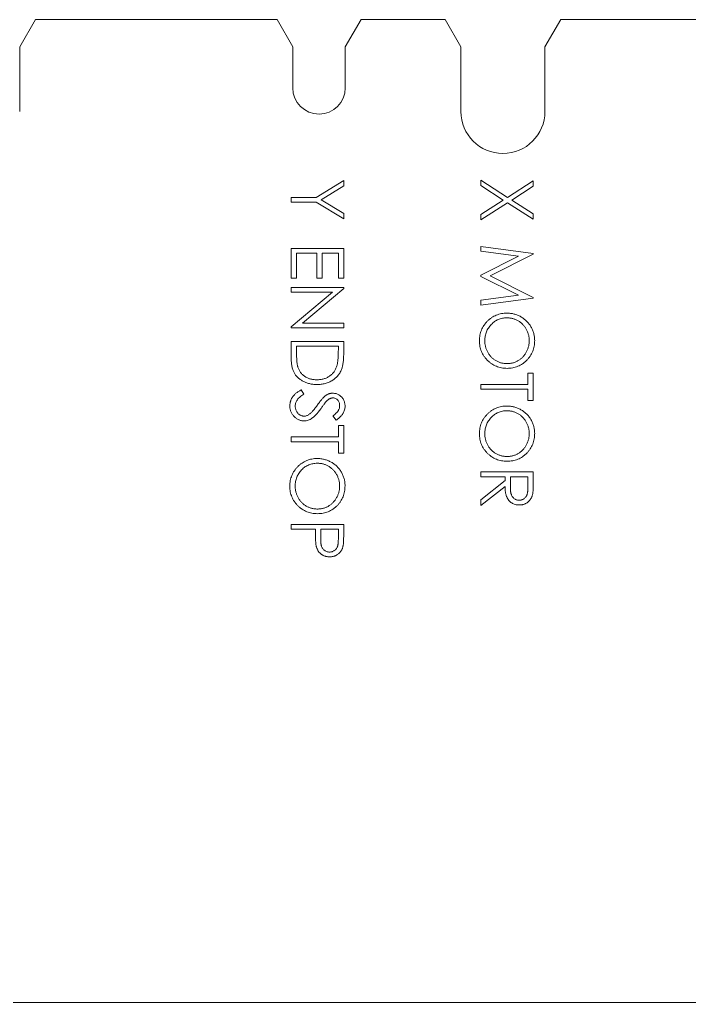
# Model space of a CAD drawing. Header units: millimetres. Extents: x 5 to 292, y 3 to 208.
# Drawn here: x 48.93 to 61.68, y 116.32 to 135.03 of the extents above; entities that cross this region are included whole.
import ezdxf

# ---------------------------------------------------------------- set-up
doc = ezdxf.new("R2010")
doc.units = ezdxf.units.MM

msp = doc.modelspace()

# ---------------------------------------------------------------- linework, layer by layer
at = {"color": 7, "linetype": 'Continuous', "lineweight": 15}
for p, q in [((48.931, 134.515), (49.231, 135.035)), ((49.231, 135.035), (53.831, 135.035)), ((53.831, 135.035), (54.131, 134.515)), ((55.131, 134.515), (55.431, 135.035)), ((55.431, 135.035), (57.031, 135.035)), ((57.031, 135.035), (57.331, 134.515)), ((58.931, 134.515), (59.231, 135.035)), ((59.231, 135.035), (67.031, 135.035)), ((48.931, 133.285), (48.931, 134.515)), ((54.131, 133.735), (54.131, 134.515)), ((55.131, 133.735), (55.131, 134.515)), ((57.331, 134.515), (57.331, 133.285)), ((58.931, 133.285), (58.931, 134.515)), ((54.576, 131.65), (55.1, 131.97)), ((55.1, 131.97), (55.1, 131.868)), ((57.71, 131.977), (58.22, 131.65)), ((57.71, 131.873), (57.71, 131.977)), ((58.22, 131.65), (58.71, 131.964)), ((58.71, 131.964), (58.71, 131.86)), ((55.1, 131.868), (54.671, 131.605)), ((58.139, 131.599), (57.71, 131.873)), ((58.71, 131.86), (58.301, 131.599)), ((54.1, 131.65), (54.576, 131.65)), ((54.1, 131.56), (54.1, 131.65)), ((54.671, 131.605), (55.1, 131.342)), ((57.71, 131.324), (58.139, 131.599)), ((58.301, 131.599), (58.71, 131.337)), ((54.576, 131.56), (54.1, 131.56)), ((55.1, 131.24), (54.576, 131.56)), ((58.22, 131.547), (57.71, 131.22)), ((58.71, 131.233), (58.22, 131.547)), ((55.1, 131.342), (55.1, 131.24)), ((57.71, 131.22), (57.71, 131.324)), ((58.71, 131.337), (58.71, 131.233)), ((54.1, 130.111), (54.1, 130.675)), ((54.1, 130.675), (55.1, 130.675)), ((55.1, 130.675), (55.1, 130.111)), ((57.71, 130.714), (58.71, 130.582)), ((57.71, 130.624), (57.71, 130.714)), ((54.203, 130.586), (54.203, 130.111)), ((54.587, 130.586), (54.203, 130.586)), ((54.587, 130.111), (54.587, 130.586)), ((54.69, 130.586), (54.69, 130.111)), ((54.998, 130.586), (54.69, 130.586)), ((54.998, 130.111), (54.998, 130.586)), ((58.431, 130.528), (57.71, 130.624)), ((57.71, 130.166), (58.431, 130.528)), ((58.71, 130.569), (57.89, 130.156)), ((58.71, 130.582), (58.71, 130.569)), ((54.203, 130.111), (54.1, 130.111)), ((54.69, 130.111), (54.587, 130.111)), ((55.1, 130.111), (54.998, 130.111)), ((57.71, 130.145), (57.71, 130.166)), ((58.43, 129.784), (57.71, 130.145)), ((57.89, 130.156), (58.71, 129.744)), ((54.1, 129.932), (55.1, 129.932)), ((54.1, 129.842), (54.1, 129.932)), ((55.1, 129.913), (54.313, 129.252)), ((55.1, 129.932), (55.1, 129.913)), ((54.885, 129.842), (54.1, 129.842)), ((54.1, 129.183), (54.885, 129.842)), ((57.71, 129.689), (58.43, 129.784)), ((58.71, 129.731), (57.71, 129.599)), ((58.71, 129.744), (58.71, 129.731)), ((57.71, 129.599), (57.71, 129.689)), ((54.1, 129.163), (54.1, 129.183)), ((55.1, 129.163), (54.1, 129.163)), ((54.313, 129.252), (55.1, 129.252)), ((55.1, 129.252), (55.1, 129.163)), ((54.1, 128.906), (55.1, 128.906)), ((54.1, 128.596), (54.1, 128.906)), ((54.203, 128.817), (54.203, 128.702)), ((54.998, 128.817), (54.203, 128.817)), ((54.998, 128.746), (54.998, 128.817)), ((55.1, 128.906), (55.1, 128.704)), ((58.608, 128.304), (58.71, 128.304)), ((58.608, 128.086), (58.608, 128.304)), ((58.71, 128.304), (58.71, 127.778)), ((57.71, 128.086), (58.608, 128.086)), ((57.71, 127.996), (57.71, 128.086)), ((54.293, 127.983), (54.344, 127.899)), ((58.608, 127.996), (57.71, 127.996)), ((58.608, 127.778), (58.608, 127.996)), ((58.71, 127.778), (58.608, 127.778)), ((54.957, 127.406), (54.895, 127.487)), ((54.998, 127.304), (55.1, 127.304)), ((54.998, 127.086), (54.998, 127.304)), ((55.1, 127.304), (55.1, 126.778)), ((54.1, 127.086), (54.998, 127.086)), ((54.1, 126.996), (54.1, 127.086)), ((54.998, 126.996), (54.1, 126.996)), ((54.998, 126.778), (54.998, 126.996)), ((55.1, 126.778), (54.998, 126.778)), ((57.71, 126.329), (57.71, 126.419)), ((57.71, 126.419), (58.71, 126.419)), ((58.71, 126.419), (58.71, 126.219)), ((58.172, 126.329), (57.71, 126.329)), ((57.71, 125.889), (58.172, 126.256)), ((58.172, 126.256), (58.172, 126.329)), ((58.274, 126.329), (58.273, 126.146)), ((58.608, 126.329), (58.274, 126.329)), ((58.608, 126.142), (58.608, 126.329)), ((58.172, 126.145), (57.71, 125.778)), ((57.71, 125.778), (57.71, 125.889)), ((54.1, 125.329), (54.1, 125.419)), ((54.1, 125.419), (55.1, 125.419)), ((55.1, 125.419), (55.1, 125.223)), ((54.562, 125.329), (54.1, 125.329)), ((54.562, 125.258), (54.562, 125.329)), ((54.664, 125.329), (54.662, 125.154)), ((54.998, 125.329), (54.664, 125.329)), ((54.998, 125.146), (54.998, 125.329)), ((87.131, 116.317), (37.031, 116.317))]:
    msp.add_line(p, q, dxfattribs=at)
for centre, radius in [((54.631, 133.735), 0.5), ((58.131, 133.285), 0.8)]:
    msp.add_arc(centre, radius, 180, 0, dxfattribs=at)
for points, knots in [([(57.685, 128.917), (57.685, 128.936), (57.686, 128.971), (57.693, 129.024), (57.705, 129.074), (57.722, 129.122), (57.743, 129.168), (57.77, 129.212), (57.801, 129.254), (57.836, 129.293), (57.875, 129.328), (57.916, 129.359), (57.96, 129.386), (58.005, 129.407), (58.052, 129.424), (58.102, 129.436), (58.153, 129.443), (58.188, 129.444), (58.206, 129.445)], [0, 0, 0, 0, 0.0658189, 0.1297465, 0.192072, 0.2534594, 0.3145696, 0.3762799, 0.4390257, 0.503267, 0.5674928, 0.6297048, 0.6909996, 0.7514517, 0.8120044, 0.8731497, 0.9356355, 1, 1, 1, 1]), ([(58.206, 129.355), (58.192, 129.355), (58.163, 129.354), (58.122, 129.348), (58.082, 129.338), (58.043, 129.324), (58.007, 129.306), (57.972, 129.284), (57.939, 129.258), (57.908, 129.228), (57.88, 129.196), (57.855, 129.161), (57.834, 129.125), (57.817, 129.088), (57.803, 129.048), (57.794, 129.007), (57.788, 128.965), (57.787, 128.936), (57.787, 128.921)], [0, 0, 0, 0, 0.064504, 0.126899, 0.187747, 0.24815, 0.308586, 0.369583, 0.431827, 0.49618, 0.560668, 0.623504, 0.68526, 0.746537, 0.808327, 0.870486, 0.934317, 1, 1, 1, 1]), ([(58.206, 129.445), (58.218, 129.445), (58.241, 129.444), (58.276, 129.441), (58.311, 129.435), (58.345, 129.428), (58.378, 129.418), (58.411, 129.406), (58.442, 129.392), (58.473, 129.376), (58.503, 129.357), (58.532, 129.337), (58.558, 129.316), (58.583, 129.293), (58.607, 129.269), (58.628, 129.243), (58.648, 129.215), (58.666, 129.186), (58.683, 129.155), (58.697, 129.124), (58.709, 129.093), (58.719, 129.06), (58.726, 129.028), (58.732, 128.994), (58.735, 128.96), (58.736, 128.937), (58.736, 128.925)], [0, 0, 0, 0, 0.043209, 0.085873, 0.12812, 0.170152, 0.211918, 0.253753, 0.296006, 0.338443, 0.381015, 0.42282, 0.464089, 0.505126, 0.545975, 0.586985, 0.628339, 0.670084, 0.711992, 0.753039, 0.794049, 0.834886, 0.875498, 0.916547, 0.958004, 1, 1, 1, 1]), ([(58.633, 128.921), (58.633, 128.931), (58.633, 128.949), (58.63, 128.978), (58.626, 129.005), (58.619, 129.033), (58.611, 129.059), (58.601, 129.086), (58.59, 129.112), (58.576, 129.138), (58.561, 129.163), (58.545, 129.186), (58.528, 129.208), (58.509, 129.229), (58.489, 129.248), (58.468, 129.266), (58.446, 129.283), (58.422, 129.298), (58.398, 129.311), (58.372, 129.323), (58.346, 129.333), (58.32, 129.341), (58.292, 129.347), (58.264, 129.352), (58.235, 129.355), (58.216, 129.355), (58.206, 129.355)], [0, 0, 0, 0, 0.042023, 0.083645, 0.124984, 0.166247, 0.207702, 0.249631, 0.291742, 0.334743, 0.37746, 0.419556, 0.461044, 0.502096, 0.542891, 0.583801, 0.624864, 0.666225, 0.707399, 0.748557, 0.789655, 0.83074, 0.87207, 0.913993, 0.956498, 1, 1, 1, 1]), ([(58.211, 128.393), (58.193, 128.394), (58.157, 128.395), (58.105, 128.402), (58.055, 128.414), (58.007, 128.431), (57.961, 128.452), (57.918, 128.479), (57.876, 128.51), (57.837, 128.545), (57.801, 128.584), (57.77, 128.626), (57.743, 128.669), (57.722, 128.715), (57.705, 128.762), (57.693, 128.812), (57.686, 128.864), (57.685, 128.899), (57.685, 128.917)], [0, 0, 0, 0, 0.065227, 0.128569, 0.19032, 0.251378, 0.312388, 0.373789, 0.436431, 0.500567, 0.564687, 0.627136, 0.688455, 0.749246, 0.810155, 0.871671, 0.934773, 1, 1, 1, 1]), ([(57.787, 128.921), (57.787, 128.911), (57.787, 128.892), (57.79, 128.862), (57.795, 128.834), (57.801, 128.806), (57.809, 128.778), (57.818, 128.751), (57.83, 128.725), (57.842, 128.699), (57.857, 128.675), (57.873, 128.651), (57.89, 128.629), (57.909, 128.608), (57.928, 128.589), (57.949, 128.571), (57.972, 128.555), (57.995, 128.54), (58.02, 128.527), (58.045, 128.515), (58.071, 128.505), (58.098, 128.497), (58.125, 128.491), (58.153, 128.487), (58.182, 128.484), (58.201, 128.483), (58.211, 128.483)], [0, 0, 0, 0, 0.0436332, 0.0865378, 0.1291773, 0.1714363, 0.2134159, 0.255266, 0.2973695, 0.3399407, 0.3823475, 0.4239529, 0.4648712, 0.5055723, 0.5460026, 0.586568, 0.6270648, 0.6682707, 0.7095492, 0.7504282, 0.7910962, 0.8320271, 0.873136, 0.9146108, 0.956956, 1, 1, 1, 1]), ([(58.736, 128.925), (58.735, 128.907), (58.734, 128.871), (58.727, 128.817), (58.715, 128.766), (58.699, 128.717), (58.677, 128.671), (58.651, 128.626), (58.62, 128.585), (58.585, 128.546), (58.546, 128.51), (58.505, 128.479), (58.461, 128.452), (58.415, 128.431), (58.367, 128.414), (58.317, 128.402), (58.264, 128.395), (58.229, 128.394), (58.211, 128.393)], [0, 0, 0, 0, 0.06657, 0.130749, 0.193413, 0.254989, 0.316114, 0.377262, 0.439401, 0.502971, 0.566525, 0.628231, 0.689091, 0.749345, 0.81017, 0.87161, 0.934869, 1, 1, 1, 1]), ([(58.211, 128.483), (58.22, 128.483), (58.24, 128.484), (58.268, 128.487), (58.296, 128.491), (58.323, 128.497), (58.349, 128.505), (58.375, 128.515), (58.4, 128.527), (58.424, 128.54), (58.447, 128.555), (58.469, 128.571), (58.49, 128.59), (58.51, 128.609), (58.528, 128.63), (58.545, 128.652), (58.562, 128.676), (58.576, 128.701), (58.59, 128.727), (58.601, 128.754), (58.611, 128.781), (58.619, 128.808), (58.626, 128.836), (58.63, 128.864), (58.633, 128.892), (58.633, 128.911), (58.633, 128.921)], [0, 0, 0, 0, 0.042915, 0.08513, 0.126473, 0.167453, 0.207976, 0.248249, 0.28875, 0.32967, 0.370537, 0.411129, 0.451819, 0.492406, 0.533486, 0.575263, 0.617441, 0.660672, 0.70394, 0.746868, 0.789079, 0.831104, 0.873238, 0.915166, 0.957381, 1, 1, 1, 1]), ([(54.588, 128.086), (54.575, 128.086), (54.551, 128.086), (54.515, 128.089), (54.48, 128.094), (54.447, 128.101), (54.414, 128.11), (54.382, 128.121), (54.352, 128.134), (54.323, 128.149), (54.296, 128.165), (54.27, 128.183), (54.246, 128.201), (54.224, 128.221), (54.204, 128.242), (54.185, 128.265), (54.169, 128.288), (54.154, 128.313), (54.141, 128.34), (54.13, 128.369), (54.121, 128.401), (54.113, 128.435), (54.107, 128.472), (54.103, 128.511), (54.101, 128.553), (54.1, 128.582), (54.1, 128.596)], [0, 0, 0, 0, 0.046081, 0.090807, 0.134295, 0.177024, 0.218823, 0.260244, 0.30108, 0.341614, 0.381583, 0.42012, 0.458075, 0.494738, 0.531195, 0.566934, 0.602713, 0.638327, 0.674853, 0.713467, 0.754442, 0.797815, 0.843989, 0.893072, 0.944963, 1, 1, 1, 1]), ([(54.203, 128.702), (54.203, 128.685), (54.203, 128.654), (54.204, 128.608), (54.206, 128.566), (54.209, 128.528), (54.212, 128.495), (54.217, 128.465), (54.222, 128.439), (54.226, 128.423), (54.228, 128.416)], [0, 0, 0, 0, 0.171901, 0.330628, 0.475549, 0.606746, 0.725024, 0.829742, 0.921323, 1, 1, 1, 1]), ([(54.97, 128.439), (54.972, 128.447), (54.977, 128.465), (54.982, 128.494), (54.987, 128.527), (54.991, 128.564), (54.994, 128.604), (54.996, 128.648), (54.997, 128.696), (54.998, 128.729), (54.998, 128.746)], [0, 0, 0, 0, 0.084319, 0.179285, 0.286583, 0.405111, 0.535593, 0.67819, 0.832976, 1, 1, 1, 1]), ([(55.1, 128.704), (55.1, 128.687), (55.1, 128.653), (55.098, 128.604), (55.096, 128.558), (55.092, 128.517), (55.087, 128.479), (55.081, 128.445), (55.073, 128.415), (55.067, 128.396), (55.064, 128.387)], [0, 0, 0, 0, 0.1642892, 0.3174059, 0.4588436, 0.5893665, 0.7078313, 0.81577, 0.9128799, 1, 1, 1, 1]), ([(54.228, 128.416), (54.231, 128.407), (54.238, 128.389), (54.249, 128.363), (54.263, 128.339), (54.278, 128.316), (54.296, 128.294), (54.315, 128.275), (54.336, 128.256), (54.358, 128.239), (54.382, 128.224), (54.408, 128.211), (54.435, 128.2), (54.463, 128.191), (54.492, 128.184), (54.523, 128.179), (54.555, 128.176), (54.577, 128.176), (54.588, 128.175)], [0, 0, 0, 0, 0.062415, 0.123338, 0.183125, 0.241783, 0.300579, 0.35968, 0.418882, 0.479531, 0.540851, 0.602303, 0.664463, 0.727806, 0.792895, 0.859672, 0.928464, 1, 1, 1, 1]), ([(54.588, 128.175), (54.599, 128.176), (54.622, 128.176), (54.656, 128.18), (54.689, 128.185), (54.72, 128.192), (54.75, 128.202), (54.778, 128.214), (54.806, 128.228), (54.831, 128.245), (54.856, 128.263), (54.878, 128.283), (54.898, 128.305), (54.917, 128.328), (54.933, 128.353), (54.947, 128.38), (54.96, 128.409), (54.966, 128.429), (54.97, 128.439)], [0, 0, 0, 0, 0.070151, 0.137813, 0.203226, 0.267174, 0.330024, 0.391794, 0.453084, 0.514334, 0.575, 0.634865, 0.694116, 0.753442, 0.813126, 0.87408, 0.936007, 1, 1, 1, 1]), ([(55.064, 128.387), (55.06, 128.375), (55.051, 128.353), (55.035, 128.32), (55.016, 128.289), (54.995, 128.26), (54.971, 128.234), (54.946, 128.209), (54.918, 128.186), (54.888, 128.165), (54.855, 128.146), (54.822, 128.13), (54.786, 128.117), (54.749, 128.105), (54.711, 128.096), (54.671, 128.09), (54.63, 128.086), (54.602, 128.086), (54.588, 128.086)], [0, 0, 0, 0, 0.061545, 0.121694, 0.181155, 0.239875, 0.298702, 0.357647, 0.417605, 0.478494, 0.540407, 0.602345, 0.665004, 0.728559, 0.793651, 0.860534, 0.929236, 1, 1, 1, 1]), ([(54.075, 127.679), (54.075, 127.687), (54.075, 127.702), (54.078, 127.724), (54.081, 127.746), (54.087, 127.767), (54.094, 127.787), (54.103, 127.807), (54.113, 127.827), (54.125, 127.846), (54.138, 127.864), (54.154, 127.882), (54.172, 127.9), (54.192, 127.918), (54.214, 127.935), (54.239, 127.951), (54.265, 127.968), (54.284, 127.978), (54.293, 127.983)], [0, 0, 0, 0, 0.057208, 0.113696, 0.169178, 0.224159, 0.27872, 0.333794, 0.389241, 0.445822, 0.503704, 0.564294, 0.627975, 0.695038, 0.765373, 0.839611, 0.917538, 1, 1, 1, 1]), ([(54.344, 127.899), (54.331, 127.891), (54.305, 127.876), (54.271, 127.851), (54.242, 127.825), (54.219, 127.797), (54.2, 127.769), (54.187, 127.74), (54.179, 127.71), (54.178, 127.689), (54.177, 127.679)], [0, 0, 0, 0, 0.1590043, 0.3046461, 0.4385469, 0.5623223, 0.6774325, 0.7868974, 0.8936109, 1, 1, 1, 1]), ([(54.604, 127.699), (54.612, 127.71), (54.626, 127.73), (54.647, 127.758), (54.667, 127.783), (54.685, 127.805), (54.701, 127.824), (54.715, 127.84), (54.728, 127.853), (54.736, 127.86), (54.74, 127.863)], [0, 0, 0, 0, 0.181535, 0.347082, 0.495568, 0.628357, 0.74552, 0.845831, 0.930782, 1, 1, 1, 1]), ([(54.74, 127.863), (54.746, 127.868), (54.758, 127.876), (54.776, 127.888), (54.794, 127.898), (54.813, 127.905), (54.833, 127.912), (54.852, 127.916), (54.872, 127.919), (54.886, 127.919), (54.892, 127.919)], [0, 0, 0, 0, 0.133507, 0.262559, 0.388264, 0.512667, 0.633722, 0.755394, 0.877553, 1, 1, 1, 1]), ([(54.892, 127.919), (54.903, 127.919), (54.924, 127.918), (54.955, 127.912), (54.984, 127.902), (55.011, 127.888), (55.036, 127.87), (55.059, 127.85), (55.079, 127.825), (55.096, 127.798), (55.109, 127.769), (55.119, 127.738), (55.125, 127.706), (55.125, 127.684), (55.126, 127.673)], [0, 0, 0, 0, 0.083785, 0.16578, 0.24628, 0.327461, 0.408797, 0.489715, 0.571376, 0.655523, 0.741019, 0.826547, 0.911989, 1, 1, 1, 1]), ([(54.345, 127.393), (54.336, 127.394), (54.318, 127.394), (54.292, 127.398), (54.267, 127.405), (54.243, 127.414), (54.219, 127.425), (54.197, 127.44), (54.175, 127.457), (54.155, 127.476), (54.136, 127.498), (54.119, 127.52), (54.106, 127.544), (54.094, 127.569), (54.086, 127.595), (54.079, 127.622), (54.075, 127.65), (54.075, 127.669), (54.075, 127.679)], [0, 0, 0, 0, 0.061484, 0.121775, 0.18092, 0.240256, 0.300114, 0.361146, 0.423501, 0.488669, 0.553954, 0.617581, 0.680238, 0.742187, 0.804663, 0.868259, 0.93302, 1, 1, 1, 1]), ([(54.177, 127.679), (54.177, 127.67), (54.178, 127.653), (54.183, 127.627), (54.19, 127.603), (54.2, 127.579), (54.212, 127.557), (54.227, 127.538), (54.244, 127.521), (54.263, 127.507), (54.283, 127.497), (54.303, 127.489), (54.325, 127.484), (54.339, 127.484), (54.347, 127.483)], [0, 0, 0, 0, 0.091264, 0.18093, 0.270088, 0.360156, 0.448343, 0.532666, 0.613834, 0.693982, 0.772716, 0.849335, 0.923967, 1, 1, 1, 1]), ([(54.445, 127.519), (54.45, 127.524), (54.463, 127.533), (54.48, 127.549), (54.499, 127.568), (54.519, 127.589), (54.539, 127.613), (54.56, 127.639), (54.582, 127.668), (54.597, 127.689), (54.604, 127.699)], [0, 0, 0, 0, 0.090279, 0.18953, 0.299198, 0.418926, 0.548376, 0.688136, 0.839084, 1, 1, 1, 1]), ([(54.767, 127.763), (54.766, 127.761), (54.761, 127.756), (54.753, 127.747), (54.744, 127.734), (54.732, 127.719), (54.719, 127.7), (54.704, 127.679), (54.686, 127.655), (54.674, 127.638), (54.668, 127.629)], [0, 0, 0, 0, 0.052594, 0.124952, 0.218094, 0.333502, 0.468789, 0.624938, 0.801683, 1, 1, 1, 1]), ([(54.897, 127.829), (54.891, 127.829), (54.881, 127.829), (54.865, 127.826), (54.849, 127.822), (54.833, 127.815), (54.817, 127.807), (54.801, 127.795), (54.784, 127.78), (54.773, 127.769), (54.767, 127.763)], [0, 0, 0, 0, 0.107285, 0.214746, 0.322939, 0.434116, 0.553412, 0.686073, 0.834256, 1, 1, 1, 1]), ([(54.895, 127.487), (54.901, 127.492), (54.914, 127.502), (54.931, 127.516), (54.946, 127.53), (54.96, 127.543), (54.972, 127.555), (54.982, 127.567), (54.991, 127.579), (55, 127.593), (55.01, 127.611), (55.018, 127.634), (55.022, 127.658), (55.023, 127.674), (55.023, 127.683)], [0, 0, 0, 0, 0.098469, 0.189629, 0.274184, 0.352183, 0.423199, 0.488551, 0.548473, 0.60144, 0.701198, 0.799592, 0.898545, 1, 1, 1, 1]), ([(55.023, 127.683), (55.023, 127.693), (55.022, 127.713), (55.015, 127.741), (55.003, 127.767), (54.987, 127.789), (54.968, 127.807), (54.946, 127.82), (54.922, 127.828), (54.905, 127.829), (54.897, 127.829)], [0, 0, 0, 0, 0.143073, 0.275903, 0.402371, 0.528414, 0.650356, 0.765895, 0.880774, 1, 1, 1, 1]), ([(55.126, 127.673), (55.125, 127.661), (55.125, 127.637), (55.118, 127.603), (55.106, 127.57), (55.093, 127.543), (55.08, 127.522), (55.068, 127.506), (55.054, 127.49), (55.038, 127.474), (55.02, 127.457), (55.001, 127.44), (54.98, 127.423), (54.964, 127.412), (54.957, 127.406)], [0, 0, 0, 0, 0.107233, 0.213252, 0.31883, 0.426794, 0.483646, 0.543604, 0.608308, 0.677127, 0.750686, 0.828713, 0.91219, 1, 1, 1, 1]), ([(57.685, 127.148), (57.685, 127.166), (57.686, 127.202), (57.693, 127.255), (57.705, 127.305), (57.722, 127.353), (57.743, 127.399), (57.77, 127.443), (57.801, 127.484), (57.836, 127.523), (57.875, 127.559), (57.916, 127.59), (57.96, 127.616), (58.005, 127.638), (58.052, 127.655), (58.102, 127.667), (58.153, 127.674), (58.188, 127.675), (58.206, 127.675)], [0, 0, 0, 0, 0.065819, 0.129747, 0.192072, 0.253459, 0.31457, 0.37628, 0.439026, 0.503267, 0.567493, 0.629705, 0.691, 0.751452, 0.812004, 0.87315, 0.935635, 1, 1, 1, 1]), ([(58.206, 127.675), (58.218, 127.675), (58.241, 127.675), (58.276, 127.671), (58.311, 127.666), (58.345, 127.658), (58.378, 127.649), (58.411, 127.637), (58.442, 127.622), (58.473, 127.606), (58.503, 127.588), (58.532, 127.568), (58.558, 127.547), (58.583, 127.524), (58.607, 127.499), (58.628, 127.473), (58.648, 127.446), (58.666, 127.416), (58.683, 127.386), (58.697, 127.355), (58.709, 127.323), (58.719, 127.291), (58.726, 127.258), (58.732, 127.225), (58.735, 127.191), (58.736, 127.168), (58.736, 127.156)], [0, 0, 0, 0, 0.043209, 0.085873, 0.12812, 0.170152, 0.211918, 0.253753, 0.296006, 0.338443, 0.381015, 0.42282, 0.464089, 0.505126, 0.545975, 0.586985, 0.628339, 0.670084, 0.711992, 0.753039, 0.794049, 0.834886, 0.875498, 0.916547, 0.958004, 1, 1, 1, 1]), ([(54.668, 127.629), (54.66, 127.618), (54.645, 127.597), (54.622, 127.567), (54.599, 127.54), (54.577, 127.516), (54.556, 127.494), (54.536, 127.474), (54.516, 127.458), (54.491, 127.44), (54.46, 127.421), (54.422, 127.405), (54.384, 127.395), (54.358, 127.394), (54.345, 127.393)], [0, 0, 0, 0, 0.096972, 0.187773, 0.272396, 0.351321, 0.424335, 0.491909, 0.554233, 0.611268, 0.716348, 0.81454, 0.908495, 1, 1, 1, 1]), ([(54.347, 127.483), (54.355, 127.484), (54.372, 127.484), (54.397, 127.492), (54.422, 127.503), (54.437, 127.514), (54.445, 127.519)], [0, 0, 0, 0, 0.234723, 0.477158, 0.728556, 1, 1, 1, 1]), ([(58.206, 127.586), (58.192, 127.585), (58.163, 127.585), (58.122, 127.578), (58.082, 127.569), (58.043, 127.554), (58.007, 127.537), (57.972, 127.515), (57.939, 127.489), (57.908, 127.459), (57.88, 127.427), (57.855, 127.392), (57.834, 127.356), (57.817, 127.318), (57.803, 127.279), (57.794, 127.238), (57.788, 127.196), (57.787, 127.167), (57.787, 127.152)], [0, 0, 0, 0, 0.064504, 0.126899, 0.187747, 0.24815, 0.308586, 0.369583, 0.431827, 0.49618, 0.560668, 0.623504, 0.68526, 0.746537, 0.808327, 0.870486, 0.934317, 1, 1, 1, 1]), ([(58.633, 127.152), (58.633, 127.161), (58.633, 127.18), (58.63, 127.208), (58.626, 127.236), (58.619, 127.263), (58.611, 127.29), (58.601, 127.317), (58.59, 127.343), (58.576, 127.369), (58.561, 127.394), (58.545, 127.417), (58.528, 127.439), (58.509, 127.46), (58.489, 127.479), (58.468, 127.497), (58.446, 127.514), (58.422, 127.528), (58.398, 127.542), (58.372, 127.554), (58.346, 127.564), (58.32, 127.572), (58.292, 127.578), (58.264, 127.582), (58.235, 127.585), (58.216, 127.586), (58.206, 127.586)], [0, 0, 0, 0, 0.042023, 0.083645, 0.124984, 0.166247, 0.207702, 0.249631, 0.291742, 0.334743, 0.37746, 0.419556, 0.461044, 0.502096, 0.542891, 0.583801, 0.624864, 0.666225, 0.707399, 0.748557, 0.789655, 0.83074, 0.87207, 0.913993, 0.956498, 1, 1, 1, 1]), ([(58.211, 126.624), (58.193, 126.625), (58.157, 126.626), (58.105, 126.633), (58.055, 126.645), (58.007, 126.661), (57.961, 126.683), (57.918, 126.709), (57.876, 126.741), (57.837, 126.776), (57.801, 126.815), (57.77, 126.856), (57.743, 126.9), (57.722, 126.945), (57.705, 126.993), (57.693, 127.043), (57.686, 127.095), (57.685, 127.13), (57.685, 127.148)], [0, 0, 0, 0, 0.065227, 0.128569, 0.19032, 0.251378, 0.312388, 0.373789, 0.436431, 0.500567, 0.564687, 0.627136, 0.688455, 0.749246, 0.810155, 0.871671, 0.934773, 1, 1, 1, 1]), ([(57.787, 127.152), (57.787, 127.142), (57.787, 127.122), (57.79, 127.093), (57.795, 127.065), (57.801, 127.036), (57.809, 127.009), (57.818, 126.982), (57.83, 126.956), (57.842, 126.93), (57.857, 126.905), (57.873, 126.882), (57.89, 126.86), (57.909, 126.839), (57.928, 126.82), (57.949, 126.802), (57.972, 126.786), (57.995, 126.771), (58.02, 126.757), (58.045, 126.746), (58.071, 126.736), (58.098, 126.728), (58.125, 126.722), (58.153, 126.717), (58.182, 126.714), (58.201, 126.714), (58.211, 126.714)], [0, 0, 0, 0, 0.043633, 0.086538, 0.129177, 0.171436, 0.213416, 0.255266, 0.297369, 0.339941, 0.382347, 0.423953, 0.464871, 0.505572, 0.546003, 0.586568, 0.627065, 0.668271, 0.709549, 0.750428, 0.791096, 0.832027, 0.873136, 0.914611, 0.956956, 1, 1, 1, 1]), ([(58.736, 127.156), (58.735, 127.138), (58.734, 127.101), (58.727, 127.048), (58.715, 126.997), (58.699, 126.948), (58.677, 126.901), (58.651, 126.857), (58.62, 126.815), (58.585, 126.777), (58.546, 126.741), (58.505, 126.71), (58.461, 126.683), (58.415, 126.662), (58.367, 126.645), (58.317, 126.633), (58.264, 126.626), (58.229, 126.625), (58.211, 126.624)], [0, 0, 0, 0, 0.06657, 0.130749, 0.193413, 0.254989, 0.316114, 0.377262, 0.439401, 0.502971, 0.566525, 0.628231, 0.689091, 0.749345, 0.81017, 0.87161, 0.934869, 1, 1, 1, 1]), ([(58.211, 126.714), (58.22, 126.714), (58.24, 126.714), (58.268, 126.717), (58.296, 126.722), (58.323, 126.728), (58.349, 126.736), (58.375, 126.746), (58.4, 126.757), (58.424, 126.771), (58.447, 126.786), (58.469, 126.802), (58.49, 126.82), (58.51, 126.84), (58.528, 126.86), (58.545, 126.883), (58.562, 126.907), (58.576, 126.932), (58.59, 126.958), (58.601, 126.984), (58.611, 127.011), (58.619, 127.039), (58.626, 127.066), (58.63, 127.095), (58.633, 127.123), (58.633, 127.142), (58.633, 127.152)], [0, 0, 0, 0, 0.042915, 0.08513, 0.126473, 0.167453, 0.207976, 0.248249, 0.28875, 0.32967, 0.370537, 0.411129, 0.451819, 0.492406, 0.533486, 0.575263, 0.617441, 0.660672, 0.70394, 0.746868, 0.789079, 0.831104, 0.873238, 0.915166, 0.957381, 1, 1, 1, 1]), ([(54.075, 126.148), (54.075, 126.166), (54.076, 126.202), (54.083, 126.255), (54.095, 126.305), (54.112, 126.353), (54.133, 126.399), (54.16, 126.443), (54.191, 126.484), (54.226, 126.523), (54.265, 126.559), (54.306, 126.59), (54.35, 126.616), (54.395, 126.638), (54.442, 126.655), (54.492, 126.667), (54.543, 126.674), (54.578, 126.675), (54.596, 126.675)], [0, 0, 0, 0, 0.065819, 0.129747, 0.192072, 0.253459, 0.31457, 0.37628, 0.439026, 0.503267, 0.567493, 0.629705, 0.691, 0.751452, 0.812004, 0.87315, 0.935635, 1, 1, 1, 1]), ([(54.596, 126.586), (54.582, 126.585), (54.553, 126.585), (54.512, 126.578), (54.472, 126.569), (54.433, 126.554), (54.397, 126.537), (54.362, 126.515), (54.329, 126.489), (54.298, 126.459), (54.27, 126.427), (54.245, 126.392), (54.224, 126.356), (54.207, 126.318), (54.193, 126.279), (54.184, 126.238), (54.178, 126.196), (54.177, 126.167), (54.177, 126.152)], [0, 0, 0, 0, 0.064504, 0.1268993, 0.1877465, 0.2481497, 0.3085861, 0.369583, 0.431827, 0.4961797, 0.5606679, 0.6235045, 0.6852604, 0.7465368, 0.8083274, 0.8704862, 0.9343169, 1, 1, 1, 1]), ([(54.596, 126.675), (54.608, 126.675), (54.631, 126.675), (54.666, 126.671), (54.701, 126.666), (54.735, 126.658), (54.768, 126.649), (54.801, 126.637), (54.832, 126.622), (54.863, 126.606), (54.893, 126.588), (54.922, 126.568), (54.948, 126.547), (54.973, 126.524), (54.997, 126.499), (55.018, 126.473), (55.038, 126.446), (55.056, 126.416), (55.073, 126.386), (55.087, 126.355), (55.099, 126.323), (55.109, 126.291), (55.116, 126.258), (55.122, 126.225), (55.125, 126.191), (55.126, 126.168), (55.126, 126.156)], [0, 0, 0, 0, 0.043209, 0.085873, 0.12812, 0.170152, 0.211918, 0.253753, 0.296006, 0.338443, 0.381015, 0.42282, 0.464089, 0.505126, 0.545975, 0.586985, 0.628339, 0.670084, 0.711992, 0.753039, 0.794049, 0.834886, 0.875498, 0.916547, 0.958004, 1, 1, 1, 1]), ([(55.023, 126.152), (55.023, 126.161), (55.023, 126.18), (55.02, 126.208), (55.016, 126.236), (55.009, 126.263), (55.001, 126.29), (54.991, 126.317), (54.98, 126.343), (54.966, 126.369), (54.952, 126.394), (54.935, 126.417), (54.918, 126.439), (54.899, 126.46), (54.879, 126.479), (54.858, 126.497), (54.836, 126.514), (54.812, 126.528), (54.788, 126.542), (54.762, 126.554), (54.736, 126.564), (54.71, 126.572), (54.682, 126.578), (54.654, 126.582), (54.625, 126.585), (54.606, 126.586), (54.596, 126.586)], [0, 0, 0, 0, 0.042023, 0.083645, 0.124984, 0.166247, 0.207702, 0.249631, 0.291742, 0.334743, 0.37746, 0.419556, 0.461044, 0.502096, 0.542891, 0.583801, 0.624864, 0.666225, 0.707399, 0.748557, 0.789655, 0.83074, 0.87207, 0.913993, 0.956498, 1, 1, 1, 1]), ([(55.126, 126.156), (55.125, 126.138), (55.124, 126.101), (55.117, 126.048), (55.105, 125.997), (55.089, 125.948), (55.067, 125.901), (55.041, 125.857), (55.01, 125.815), (54.975, 125.777), (54.936, 125.741), (54.895, 125.71), (54.851, 125.683), (54.805, 125.662), (54.757, 125.645), (54.707, 125.633), (54.654, 125.626), (54.619, 125.625), (54.601, 125.624)], [0, 0, 0, 0, 0.06657, 0.130749, 0.193413, 0.254989, 0.316114, 0.377262, 0.439401, 0.502971, 0.566525, 0.628231, 0.689091, 0.749345, 0.81017, 0.87161, 0.934869, 1, 1, 1, 1]), ([(58.71, 126.219), (58.71, 126.206), (58.71, 126.18), (58.71, 126.143), (58.708, 126.11), (58.707, 126.08), (58.705, 126.053), (58.703, 126.03), (58.7, 126.01), (58.698, 125.998), (58.697, 125.992)], [0, 0, 0, 0, 0.176258, 0.338434, 0.484822, 0.617158, 0.734698, 0.837385, 0.926372, 1, 1, 1, 1]), ([(54.601, 125.624), (54.583, 125.625), (54.547, 125.626), (54.495, 125.633), (54.445, 125.645), (54.397, 125.661), (54.351, 125.683), (54.308, 125.709), (54.266, 125.741), (54.227, 125.776), (54.191, 125.815), (54.16, 125.856), (54.133, 125.9), (54.112, 125.945), (54.095, 125.993), (54.083, 126.043), (54.076, 126.095), (54.075, 126.13), (54.075, 126.148)], [0, 0, 0, 0, 0.065227, 0.128569, 0.19032, 0.251378, 0.312388, 0.373789, 0.436431, 0.500567, 0.564687, 0.627136, 0.688455, 0.749246, 0.810155, 0.871671, 0.934773, 1, 1, 1, 1]), ([(54.177, 126.152), (54.177, 126.142), (54.178, 126.122), (54.18, 126.093), (54.185, 126.065), (54.191, 126.036), (54.199, 126.009), (54.208, 125.982), (54.22, 125.956), (54.232, 125.93), (54.247, 125.905), (54.263, 125.882), (54.28, 125.86), (54.299, 125.839), (54.318, 125.82), (54.339, 125.802), (54.362, 125.786), (54.385, 125.771), (54.41, 125.757), (54.435, 125.746), (54.461, 125.736), (54.488, 125.728), (54.515, 125.722), (54.543, 125.717), (54.572, 125.714), (54.591, 125.714), (54.601, 125.714)], [0, 0, 0, 0, 0.043633, 0.086538, 0.129177, 0.171436, 0.213416, 0.255266, 0.297369, 0.339941, 0.382347, 0.423953, 0.464871, 0.505572, 0.546003, 0.586568, 0.627065, 0.668271, 0.709549, 0.750428, 0.791096, 0.832027, 0.873136, 0.914611, 0.956956, 1, 1, 1, 1]), ([(54.601, 125.714), (54.61, 125.714), (54.63, 125.714), (54.658, 125.717), (54.686, 125.722), (54.713, 125.728), (54.739, 125.736), (54.765, 125.746), (54.79, 125.757), (54.814, 125.771), (54.837, 125.786), (54.859, 125.802), (54.88, 125.82), (54.9, 125.84), (54.918, 125.86), (54.935, 125.883), (54.952, 125.907), (54.966, 125.932), (54.98, 125.958), (54.991, 125.984), (55.001, 126.011), (55.009, 126.039), (55.016, 126.066), (55.02, 126.095), (55.023, 126.123), (55.023, 126.142), (55.023, 126.152)], [0, 0, 0, 0, 0.042915, 0.08513, 0.126473, 0.167453, 0.207976, 0.248249, 0.28875, 0.32967, 0.370537, 0.411129, 0.451819, 0.492406, 0.533486, 0.575263, 0.617441, 0.660672, 0.70394, 0.746868, 0.789079, 0.831104, 0.873238, 0.915166, 0.957381, 1, 1, 1, 1]), ([(58.443, 125.791), (58.429, 125.791), (58.403, 125.792), (58.366, 125.8), (58.33, 125.812), (58.298, 125.829), (58.268, 125.851), (58.243, 125.878), (58.221, 125.909), (58.206, 125.937), (58.196, 125.963), (58.19, 125.984), (58.184, 126.006), (58.18, 126.031), (58.176, 126.057), (58.174, 126.085), (58.172, 126.115), (58.172, 126.135), (58.172, 126.145)], [0, 0, 0, 0, 0.07878, 0.153721, 0.226714, 0.299191, 0.37119, 0.443006, 0.516689, 0.593217, 0.633873, 0.676989, 0.7229, 0.771959, 0.824211, 0.879379, 0.937948, 1, 1, 1, 1]), ([(58.273, 126.146), (58.273, 126.138), (58.273, 126.121), (58.274, 126.097), (58.275, 126.075), (58.277, 126.054), (58.28, 126.035), (58.283, 126.018), (58.287, 126.003), (58.293, 125.985), (58.302, 125.965), (58.315, 125.943), (58.332, 125.924), (58.351, 125.909), (58.372, 125.896), (58.395, 125.887), (58.418, 125.882), (58.435, 125.881), (58.443, 125.881)], [0, 0, 0, 0, 0.071668, 0.138913, 0.201185, 0.259124, 0.312255, 0.360682, 0.405086, 0.445102, 0.518778, 0.589462, 0.658462, 0.727283, 0.796322, 0.863175, 0.930949, 1, 1, 1, 1]), ([(58.443, 125.881), (58.451, 125.881), (58.467, 125.882), (58.49, 125.887), (58.512, 125.897), (58.533, 125.909), (58.552, 125.925), (58.568, 125.943), (58.581, 125.963), (58.589, 125.982), (58.594, 125.999), (58.598, 126.014), (58.601, 126.03), (58.603, 126.049), (58.605, 126.069), (58.607, 126.092), (58.608, 126.116), (58.608, 126.133), (58.608, 126.142)], [0, 0, 0, 0, 0.068814, 0.136365, 0.204019, 0.273064, 0.342913, 0.410965, 0.479169, 0.549308, 0.587652, 0.630647, 0.678879, 0.731934, 0.791111, 0.855283, 0.925086, 1, 1, 1, 1]), ([(58.697, 125.992), (58.695, 125.985), (58.691, 125.971), (58.684, 125.95), (58.675, 125.93), (58.665, 125.911), (58.653, 125.893), (58.639, 125.877), (58.625, 125.861), (58.609, 125.847), (58.591, 125.833), (58.573, 125.822), (58.554, 125.812), (58.533, 125.805), (58.512, 125.798), (58.49, 125.794), (58.467, 125.791), (58.451, 125.791), (58.443, 125.791)], [0, 0, 0, 0, 0.064217, 0.127064, 0.188745, 0.249132, 0.309453, 0.369827, 0.43065, 0.492352, 0.554072, 0.61569, 0.676798, 0.738439, 0.801317, 0.865185, 0.931641, 1, 1, 1, 1]), ([(54.578, 125.003), (54.577, 125.009), (54.574, 125.023), (54.571, 125.046), (54.568, 125.072), (54.566, 125.102), (54.564, 125.136), (54.563, 125.173), (54.562, 125.214), (54.562, 125.243), (54.562, 125.258)], [0, 0, 0, 0, 0.075173, 0.164746, 0.268017, 0.385912, 0.517789, 0.663691, 0.824413, 1, 1, 1, 1]), ([(55.1, 125.223), (55.1, 125.209), (55.1, 125.184), (55.099, 125.147), (55.098, 125.113), (55.097, 125.083), (55.095, 125.056), (55.092, 125.033), (55.089, 125.013), (55.086, 125.001), (55.085, 124.995)], [0, 0, 0, 0, 0.176956, 0.339055, 0.486318, 0.618781, 0.735619, 0.838742, 0.926457, 1, 1, 1, 1]), ([(54.662, 125.154), (54.662, 125.146), (54.662, 125.129), (54.663, 125.105), (54.665, 125.083), (54.666, 125.063), (54.669, 125.044), (54.672, 125.028), (54.676, 125.013), (54.681, 124.995), (54.69, 124.976), (54.704, 124.955), (54.721, 124.937), (54.739, 124.921), (54.761, 124.909), (54.783, 124.9), (54.807, 124.895), (54.823, 124.894), (54.832, 124.893)], [0, 0, 0, 0, 0.072538, 0.140034, 0.202496, 0.260575, 0.313228, 0.361583, 0.404878, 0.444127, 0.5164, 0.586507, 0.655085, 0.724384, 0.793974, 0.861638, 0.930111, 1, 1, 1, 1]), ([(54.832, 124.893), (54.84, 124.894), (54.856, 124.895), (54.879, 124.9), (54.901, 124.909), (54.922, 124.921), (54.941, 124.936), (54.958, 124.954), (54.971, 124.974), (54.979, 124.992), (54.984, 125.009), (54.988, 125.023), (54.991, 125.039), (54.993, 125.057), (54.995, 125.077), (54.997, 125.098), (54.998, 125.122), (54.998, 125.138), (54.998, 125.146)], [0, 0, 0, 0, 0.070044, 0.139238, 0.208197, 0.279173, 0.349987, 0.418354, 0.48761, 0.557411, 0.59533, 0.637964, 0.685913, 0.738185, 0.796103, 0.858517, 0.926658, 1, 1, 1, 1]), ([(54.832, 124.804), (54.824, 124.804), (54.808, 124.804), (54.784, 124.807), (54.762, 124.811), (54.74, 124.817), (54.72, 124.824), (54.701, 124.833), (54.683, 124.844), (54.666, 124.857), (54.65, 124.87), (54.636, 124.886), (54.623, 124.902), (54.611, 124.92), (54.601, 124.939), (54.592, 124.959), (54.584, 124.981), (54.58, 124.996), (54.578, 125.003)], [0, 0, 0, 0, 0.070119, 0.137192, 0.202016, 0.264631, 0.326117, 0.38601, 0.445812, 0.505298, 0.564633, 0.624283, 0.683902, 0.743953, 0.805388, 0.868388, 0.933084, 1, 1, 1, 1]), ([(55.085, 124.995), (55.083, 124.988), (55.08, 124.975), (55.072, 124.955), (55.063, 124.936), (55.053, 124.918), (55.041, 124.902), (55.028, 124.886), (55.014, 124.871), (54.998, 124.857), (54.981, 124.844), (54.963, 124.834), (54.944, 124.824), (54.923, 124.817), (54.902, 124.811), (54.88, 124.807), (54.856, 124.804), (54.84, 124.804), (54.832, 124.804)], [0, 0, 0, 0, 0.062481, 0.12349, 0.183411, 0.243153, 0.302127, 0.36171, 0.421842, 0.482932, 0.544552, 0.605681, 0.66768, 0.729984, 0.794551, 0.860346, 0.928907, 1, 1, 1, 1])]:
    msp.add_open_spline(points, degree=3, knots=knots, dxfattribs=at)

doc.saveas('drawing.dxf')
